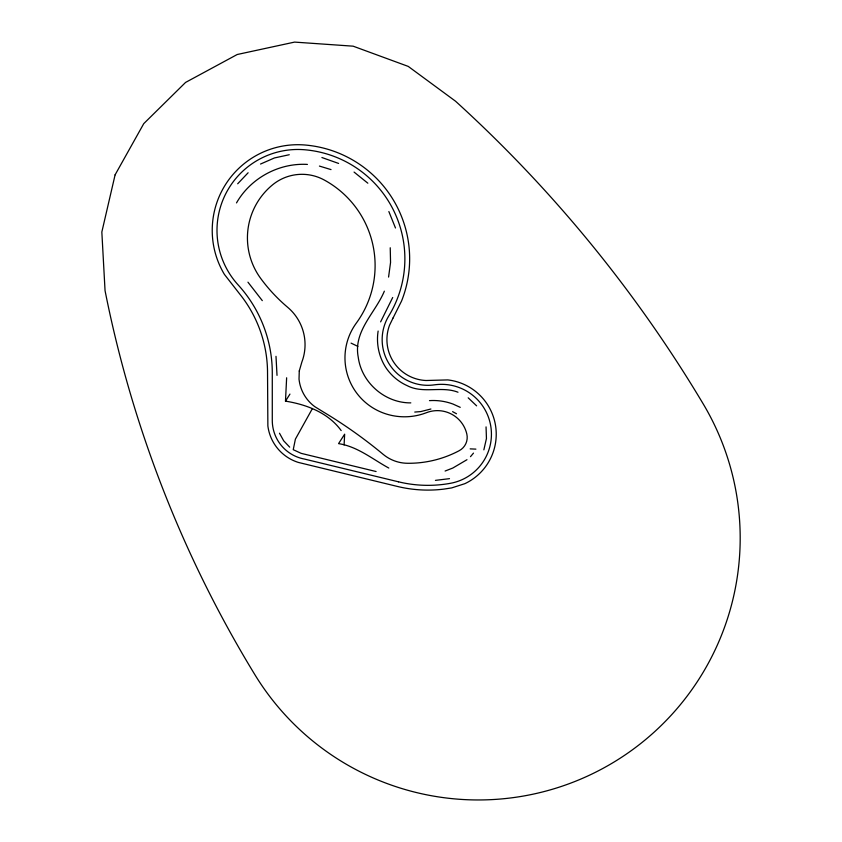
<?xml version="1.0" encoding="UTF-8"?>
<svg xmlns="http://www.w3.org/2000/svg" width="842" height="842" viewBox="0 0 842 842"><rect width="100%" height="100%" fill="white"/><g stroke="black" fill="none" stroke-linecap="round" stroke-linejoin="round"><path stroke-width="1.26" d="M286.638 377.784L285.48 401.139C306.593 404.539 328.17 412.696 341.178 430.567M344.094 444.944L344.652 434.188L338.568 443.629C357.576 446.555 372.469 459.153 388.793 468.047M378.132 331.043C376.132 343.62 378.858 356.692 385.731 367.417A44.805 39.542 40.4 0 0 407.191 385.657C423.242 394.014 441.576 385.794 457.995 392.225M388.572 277.071L390.551 262.483L390.235 247.769M410.812 402.876C385.078 403.16 361.565 382.731 358.239 357.208C353.156 331.117 375.279 313.045 384.352 291.164M483.855 449.86L486.444 438.524L486.055 426.894M380.616 321.876L392.698 297.5M312.445 408.486L295.395 439.145L293.237 449.691L301.141 453.343L376.1 471.531M285.48 401.139L289.953 394.088M236.507 202.911C250.6 178.136 278.955 162.738 307.414 164.422M470.489 456.669L473.488 453.112M237.676 183.788L248.116 172.768M466.973 459.711L452.785 468.047L445.102 471.036M260.536 164.043L274.439 157.949L289.269 154.728M430.904 409.002L420.768 411.58L414.759 412.064M449.491 478.656L435.43 480.372M470.162 448.87L475.898 449.133M319.423 166.074L331.022 169.6M321.907 157.528L338.6 163.432M460.248 407.339L452.996 404.055A52.257 48.11 8.3 0 0 429.483 400.634M351.061 343.126L357.861 346.378M452.596 411.633L456.49 413.759M354.061 172.073L367.838 183.198M289.69 447.144L283.701 440.829L279.481 433.209M468.194 397.824L476.614 405.844M247.958 282.175L262.304 300.636M388.857 211.553L395.477 227.982M275.997 356.334L277.018 375.364M299.268 370.985L299.026 379.153A39.174 39.174 0 0 0 314.855 406.707L323.959 412.317A476.961 476.961 0 0 1 383.152 454.333A38.732 38.732 0 0 0 407.486 463.279A107.608 107.608 0 0 0 459.258 450.659A15.009 15.009 0 0 0 466.826 434.04A30.186 30.186 0 0 0 426.484 412.675A60.74 60.74 0 0 1 382.489 412.675A58.835 58.835 0 0 1 356.313 323.107A97.44 97.44 0 0 0 324.107 179.925A46.394 46.394 0 0 0 272.713 184.724A68.56 68.56 0 0 0 260.757 278.513A167.832 167.832 0 0 0 287.69 307.319A48.889 48.889 0 0 1 301.889 361.955L299.268 370.985M115.101 174.841L101.84 232.024L105.05 290.637A1176.853 1176.832 -21.3 0 0 254.747 674.474A261.883 261.883 0 0 0 613.65 762.273A261.883 261.883 0 0 0 703.144 403.802A1330.834 1330.813 -39.3 0 0 455.511 101.187L408.233 66.402L353.135 46.173L294.584 42.1L237.212 54.509L185.577 82.421L143.761 123.627L115.101 174.841M393.098 317.929L389.541 325.233A40.921 40.921 0 0 0 426.01 380.51L447.807 379.91A54.667 54.667 0 0 1 464.879 483.666L451.68 487.907L443.755 489.128A129.552 129.552 0 0 1 397.487 486.465L298.278 462.405A44.047 44.047 0 0 1 267.872 425.968L267.535 373.059A126.026 126.026 0 0 0 239.686 293.984L224.414 274.408A85.663 85.663 0 0 1 305.236 145.024A114.207 114.207 0 0 1 401.56 301.026L393.098 317.929M398.54 481.834L304.53 459.079A39.29 39.29 0 0 1 272.282 420.421L272.282 372.985A130.71 130.71 0 0 0 238.128 284.901A80.906 80.906 0 0 1 304.857 149.771A109.439 109.439 0 0 1 388.846 315.824A45.689 45.689 0 0 0 434.388 384.847A49.889 49.889 0 0 1 490.77 426.115A49.889 49.889 0 0 1 450.586 483.276A124.932 124.932 0 0 1 398.54 481.834"/></g></svg>
